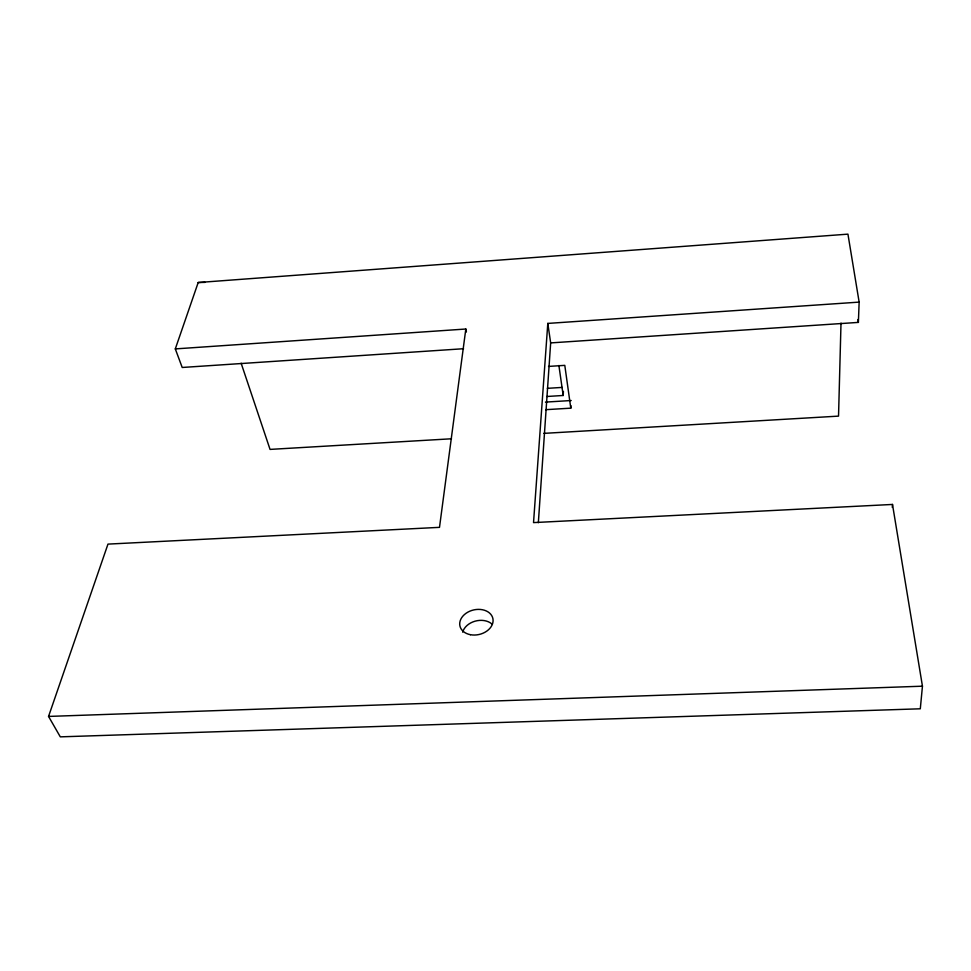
<?xml version="1.0" encoding="UTF-8"?>
<svg xmlns="http://www.w3.org/2000/svg" width="971" height="971" viewBox="0 0 971 971"><rect width="100%" height="100%" fill="white"/><g stroke="black" fill="none" stroke-linecap="round" stroke-linejoin="round"><path stroke-width="1.46" d="M841.007 323.112L838.531 416.122L543.711 433.382M538.347 522.701L550.666 342.909L858.388 322.396L859.141 302.115L847.938 234.145L198.193 282.525L175.302 348.905L182.208 367.475L463.543 348.723M545.629 409.689L570.79 408.16L570.924 405.623M546.794 396.496L563.192 395.476L563.423 391.398M892.3 507.396L892.495 504.447L533.528 522.604L547.802 323.416L859.141 302.115M892.495 504.447L922.45 686.194L920.302 708.794L60.299 736.855L48.55 716.428L107.975 544.112L439.499 527.35L465.825 329.023L175.302 348.905M548.542 366.419L564.794 365.363L570.79 408.16M547.353 388.339L562.173 387.417M545.459 402.103L571.179 400.525M451.479 438.783L270.047 449.403L241.136 363.215M48.55 716.428L922.45 686.194M198.193 282.525L205.015 282.367M465.825 329.023L466.408 331.997M857.927 319.532L858.388 322.396M547.802 323.416L550.666 342.909M558.895 365.497L563.192 395.476M462.682 632.17A16.762 12.562 -13.3 0 1 475.013 621.197A16.762 12.562 -13.3 0 1 491.787 623.88M470.389 634.694A16.895 12.574 -13.2 0 0 492.892 618.563A16.895 12.574 -13.2 0 0 465.886 613.393A16.895 12.574 -13.2 0 0 470.389 634.694"/></g></svg>
